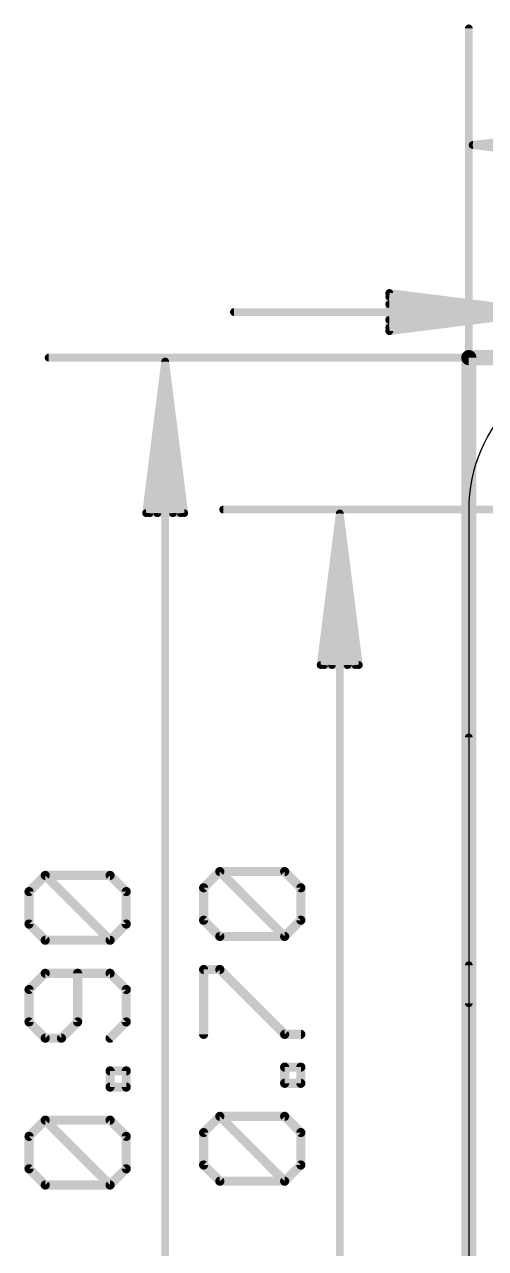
# Model space of a CAD drawing. Extents: x -7.4 to 58.7, y -8.7 to 28.8.
# Drawn here: x -7.43 to 0.28, y 7.96 to 28.43 of the extents above; entities that cross this region are included whole.
import ezdxf

# ---------------------------------------------------------------- set-up
doc = ezdxf.new("R2010")
doc.units = 0
for name, color, linetype in [('1', 12, 'CONTINUOUS'), ('16', 132, 'CONTINUOUS'), ('20', 53, 'CONTINUOUS'), ('47', 253, 'CONTINUOUS')]:
    doc.layers.add(name, color=color, linetype=linetype)

msp = doc.modelspace()

# ---------------------------------------------------------------- linework, layer by layer
at = {"layer": '1', "const_width": 0.254}
for points in [[(0, 22.86), (0, 0)], [(50.8, 22.86), (0, 22.86)]]:
    msp.add_lwpolyline(points, dxfattribs=at)
at = {"layer": '1', "const_width": 0.127}
for points in [[(0.0635, 22.86, 1), (-0.0635, 22.86)], [(0, 22.9235, 1), (0, 22.7965)]]:
    msp.add_lwpolyline(points, format="xyb", dxfattribs=at)
at = {"layer": '16', "const_width": 0.254}
for points in [[(0, 22.86), (0, 0)], [(50.8, 22.86), (0, 22.86)]]:
    msp.add_lwpolyline(points, dxfattribs=at)
at = {"layer": '16', "const_width": 0.127}
for points in [[(0.0635, 22.86, 1), (-0.0635, 22.86)], [(0, 22.9235, 1), (0, 22.7965)]]:
    msp.add_lwpolyline(points, format="xyb", dxfattribs=at)
at = {"layer": '20'}
msp.add_line((0, 20.32), (0, 2.54), dxfattribs=at)
msp.add_arc((2.54, 20.32), 2.54, 90, 180, dxfattribs=at)
at = {"layer": '47'}
for points, const_width in [([(0, 12.065), (0, 28.366)], 0.13), ([(0.065, 26.416), (2.6, 26.7352)], 0.13), ([(0.065, 26.416), (2.6, 26.676)], 0.13), ([(0.065, 26.416), (2.6, 26.546)], 0.13), ([(0.065, 26.416), (37.908, 26.416)], 0.13), ([(2.6, 26.0968), (0.065, 26.416)], 0.13), ([(2.6, 26.286), (0.065, 26.416)], 0.13), ([(2.6, 26.156), (0.065, 26.416)], 0.13), ([(1.205, 23.622), (-1.33, 23.9412)], 0.13), ([(-1.33, 23.9412), (-1.33, 23.3028)], 0.13), ([(1.205, 23.622), (-1.33, 23.882)], 0.13), ([(1.205, 23.622), (-1.33, 23.752)], 0.13), ([(1.205, 23.622), (-3.93, 23.622)], 0.13), ([(-1.33, 23.3028), (1.205, 23.622)], 0.13), ([(-1.33, 23.492), (1.205, 23.622)], 0.13), ([(-1.33, 23.362), (1.205, 23.622)], 0.13), ([(14.732, 22.86), (-7.03, 22.86)], 0.13), ([(-5.08, 22.795), (-5.3992, 20.26)], 0.13), ([(-5.08, 22.795), (-5.34, 20.26)], 0.13), ([(-5.08, 22.795), (-5.21, 20.26)], 0.13), ([(-5.08, 0.065), (-5.08, 22.795)], 0.13), ([(-4.7608, 20.26), (-5.08, 22.795)], 0.13), ([(-4.95, 20.26), (-5.08, 22.795)], 0.13), ([(-4.82, 20.26), (-5.08, 22.795)], 0.13), ([(-5.3992, 20.26), (-4.7608, 20.26)], 0.13), ([(2.413, 20.32), (-4.109, 20.32)], 0.13), ([(-2.159, 20.255), (-2.4782, 17.72)], 0.13), ([(-2.159, 20.255), (-2.419, 17.72)], 0.13), ([(-2.159, 20.255), (-2.289, 17.72)], 0.13), ([(-2.159, 2.732), (-2.159, 20.255)], 0.13), ([(-1.8398, 17.72), (-2.159, 20.255)], 0.13), ([(-2.029, 17.72), (-2.159, 20.255)], 0.13), ([(-1.899, 17.72), (-2.159, 20.255)], 0.13), ([(-2.4782, 17.72), (-1.8398, 17.72)], 0.13), ([(0, 16.51), (0, -4.744)], 0.13), ([(-4.4367, 13.9947), (-4.1655, 14.2659)], 0.1524), ([(-4.1655, 14.2659), (-3.0809, 14.2659)], 0.1524), ([(-3.0809, 13.1812), (-4.1655, 14.2659)], 0.1524), ([(-3.0809, 14.2659), (-2.8097, 13.9947)], 0.1524), ([(-7.3577, 13.9312), (-7.0865, 14.2024)], 0.1524), ([(-7.0865, 14.2024), (-6.0019, 14.2024)], 0.1524), ([(-6.0019, 13.1177), (-7.0865, 14.2024)], 0.1524), ([(-6.0019, 14.2024), (-5.7307, 13.9312)], 0.1524), ([(-7.3577, 13.3889), (-7.3577, 13.9312)], 0.1524), ([(-5.7307, 13.9312), (-5.7307, 13.3889)], 0.1524), ([(-4.4367, 13.4524), (-4.4367, 13.9947)], 0.1524), ([(-2.8097, 13.9947), (-2.8097, 13.4524)], 0.1524), ([(-4.1655, 13.1812), (-4.4367, 13.4524)], 0.1524), ([(-2.8097, 13.4524), (-3.0809, 13.1812)], 0.1524), ([(-7.0865, 13.1177), (-7.3577, 13.3889)], 0.1524), ([(-5.7307, 13.3889), (-6.0019, 13.1177)], 0.1524), ([(-6.0019, 13.1177), (-7.0865, 13.1177)], 0.1524), ([(-3.0809, 13.1812), (-4.1655, 13.1812)], 0.1524), ([(-4.4367, 11.544), (-4.4367, 12.6287)], 0.1524), ([(-4.4367, 12.6287), (-4.1655, 12.6287)], 0.1524), ([(-4.1655, 12.6287), (-3.0809, 11.544)], 0.1524), ([(0, 12.7), (0, -8.681)], 0.13), ([(-7.0865, 12.5652), (-7.3577, 12.294)], 0.1524), ([(-6.0019, 12.5652), (-7.0865, 12.5652)], 0.1524), ([(-6.5442, 11.7517), (-6.5442, 12.5652)], 0.1524), ([(-5.7307, 12.294), (-6.0019, 12.5652)], 0.1524), ([(-7.3577, 12.294), (-7.3577, 11.7517)], 0.1524), ([(-5.7307, 11.7517), (-5.7307, 12.294)], 0.1524), ([(-7.3577, 11.7517), (-7.0865, 11.4805)], 0.1524), ([(-6.8154, 11.4805), (-6.5442, 11.7517)], 0.1524), ([(-6.0019, 11.4805), (-5.7307, 11.7517)], 0.1524), ([(-7.0865, 11.4805), (-6.8154, 11.4805)], 0.1524), ([(-3.0809, 11.544), (-2.8097, 11.544)], 0.1524), ([(-3.0809, 10.7255), (-3.0809, 10.9966)], 0.1524), ([(-3.0809, 10.9966), (-2.8097, 10.9966)], 0.1524), ([(-2.8097, 10.9966), (-2.8097, 10.7255)], 0.1524), ([(-6.0019, 10.662), (-6.0019, 10.9331)], 0.1524), ([(-6.0019, 10.9331), (-5.7307, 10.9331)], 0.1524), ([(-5.7307, 10.9331), (-5.7307, 10.662)], 0.1524), ([(-5.7307, 10.662), (-6.0019, 10.662)], 0.1524), ([(-2.8097, 10.7255), (-3.0809, 10.7255)], 0.1524), ([(-4.4367, 9.9018), (-4.1655, 10.173)], 0.1524), ([(-4.1655, 10.173), (-3.0809, 10.173)], 0.1524), ([(-3.0809, 9.0883), (-4.1655, 10.173)], 0.1524), ([(-3.0809, 10.173), (-2.8097, 9.9018)], 0.1524), ([(-7.3577, 9.8383), (-7.0865, 10.1095)], 0.1524), ([(-7.0865, 10.1095), (-6.0019, 10.1095)], 0.1524), ([(-6.0019, 9.0248), (-7.0865, 10.1095)], 0.1524), ([(-6.0019, 10.1095), (-5.7307, 9.8383)], 0.1524), ([(-7.3577, 9.296), (-7.3577, 9.8383)], 0.1524), ([(-5.7307, 9.8383), (-5.7307, 9.296)], 0.1524), ([(-4.4367, 9.3595), (-4.4367, 9.9018)], 0.1524), ([(-2.8097, 9.9018), (-2.8097, 9.3595)], 0.1524), ([(-4.1655, 9.0883), (-4.4367, 9.3595)], 0.1524), ([(-2.8097, 9.3595), (-3.0809, 9.0883)], 0.1524), ([(-7.0865, 9.0248), (-7.3577, 9.296)], 0.1524), ([(-5.7307, 9.296), (-6.0019, 9.0248)], 0.1524), ([(-6.0019, 9.0248), (-7.0865, 9.0248)], 0.1524), ([(-3.0809, 9.0883), (-4.1655, 9.0883)], 0.1524)]:
    msp.add_lwpolyline(points, dxfattribs=dict(at, const_width=const_width))
for points, const_width in [([(0.0325, 28.366, 1), (-0.0325, 28.366)], 0.065), ([(0.065, 26.4485, 1), (0.065, 26.3835)], 0.065), ([(0.0691, 26.4482, 1), (0.0609, 26.3838)], 0.065), ([(0.0633, 26.4485, 1), (0.0667, 26.3835)], 0.065), ([(0.0667, 26.4485, 1), (0.0633, 26.3835)], 0.065), ([(0.0683, 26.4483, 1), (0.0617, 26.3837)], 0.065), ([(0.0617, 26.4483, 1), (0.0683, 26.3837)], 0.065), ([(0.0609, 26.4482, 1), (0.0691, 26.3838)], 0.065), ([(-1.3259, 23.9735, 1), (-1.3341, 23.909)], 0.065), ([(-1.2975, 23.9412, 1), (-1.3625, 23.9412)], 0.065), ([(-1.3267, 23.9143, 1), (-1.3333, 23.8497)], 0.065), ([(-1.3283, 23.7845, 1), (-1.3317, 23.7195)], 0.065), ([(-3.93, 23.6545, 1), (-3.93, 23.5895)], 0.065), ([(-1.3317, 23.5245, 1), (-1.3283, 23.4595)], 0.065), ([(-1.3333, 23.3943, 1), (-1.3267, 23.3297)], 0.065), ([(-1.3341, 23.335, 1), (-1.3259, 23.2705)], 0.065), ([(-1.3625, 23.3028, 1), (-1.2975, 23.3028)], 0.065), ([(-7.03, 22.8925, 1), (-7.03, 22.8275)], 0.065), ([(-5.0475, 22.795, 1), (-5.1125, 22.795)], 0.065), ([(-5.0478, 22.7991, 1), (-5.1122, 22.7909)], 0.065), ([(-5.0475, 22.7933, 1), (-5.1125, 22.7967)], 0.065), ([(-5.0475, 22.7967, 1), (-5.1125, 22.7933)], 0.065), ([(-5.0477, 22.7983, 1), (-5.1123, 22.7917)], 0.065), ([(-5.0477, 22.7917, 1), (-5.1123, 22.7983)], 0.065), ([(-5.0478, 22.7909, 1), (-5.1122, 22.7991)], 0.065), ([(-5.4315, 20.2641, 1), (-5.367, 20.2559)], 0.065), ([(-5.3992, 20.2925, 1), (-5.3992, 20.2275)], 0.065), ([(-5.3723, 20.2633, 1), (-5.3077, 20.2567)], 0.065), ([(-5.2425, 20.2617, 1), (-5.1775, 20.2583)], 0.065), ([(-4.9825, 20.2583, 1), (-4.9175, 20.2617)], 0.065), ([(-4.8523, 20.2567, 1), (-4.7877, 20.2633)], 0.065), ([(-4.793, 20.2559, 1), (-4.7285, 20.2641)], 0.065), ([(-4.7608, 20.2275, 1), (-4.7608, 20.2925)], 0.065), ([(-4.109, 20.3525, 1), (-4.109, 20.2875)], 0.065), ([(-2.1265, 20.255, 1), (-2.1915, 20.255)], 0.065), ([(-2.1268, 20.2591, 1), (-2.1912, 20.2509)], 0.065), ([(-2.1265, 20.2533, 1), (-2.1915, 20.2567)], 0.065), ([(-2.1265, 20.2567, 1), (-2.1915, 20.2533)], 0.065), ([(-2.1267, 20.2583, 1), (-2.1913, 20.2517)], 0.065), ([(-2.1267, 20.2517, 1), (-2.1913, 20.2583)], 0.065), ([(-2.1268, 20.2509, 1), (-2.1912, 20.2591)], 0.065), ([(-2.5105, 17.7241, 1), (-2.446, 17.7159)], 0.065), ([(-2.4782, 17.7525, 1), (-2.4782, 17.6875)], 0.065), ([(-2.4513, 17.7233, 1), (-2.3867, 17.7167)], 0.065), ([(-2.3215, 17.7217, 1), (-2.2565, 17.7183)], 0.065), ([(-2.0615, 17.7183, 1), (-1.9965, 17.7217)], 0.065), ([(-1.9313, 17.7167, 1), (-1.8667, 17.7233)], 0.065), ([(-1.872, 17.7159, 1), (-1.8075, 17.7241)], 0.065), ([(-1.8398, 17.6875, 1), (-1.8398, 17.7525)], 0.065), ([(0.0325, 16.51, 1), (-0.0325, 16.51)], 0.065), ([(-4.1386, 14.2928, 1), (-4.1925, 14.2389)], 0.0762), ([(-4.1655, 14.304, 1), (-4.1655, 14.2278)], 0.0762), ([(-4.1386, 14.2389, 1), (-4.1925, 14.2928)], 0.0762), ([(-3.0539, 14.2928, 1), (-3.1078, 14.2389)], 0.0762), ([(-3.0809, 14.2278, 1), (-3.0809, 14.304)], 0.0762), ([(-7.0596, 14.2293, 1), (-7.1135, 14.1754)], 0.0762), ([(-7.0865, 14.2405, 1), (-7.0865, 14.1643)], 0.0762), ([(-7.0596, 14.1754, 1), (-7.1135, 14.2293)], 0.0762), ([(-5.9749, 14.2293, 1), (-6.0288, 14.1754)], 0.0762), ([(-6.0019, 14.1643, 1), (-6.0019, 14.2405)], 0.0762), ([(-7.3196, 13.9312, 1), (-7.3958, 13.9312)], 0.0762), ([(-7.3846, 13.9581, 1), (-7.3307, 13.9043)], 0.0762), ([(-5.6926, 13.9312, 1), (-5.7688, 13.9312)], 0.0762), ([(-5.7576, 13.9043, 1), (-5.7038, 13.9581)], 0.0762), ([(-4.3986, 13.9947, 1), (-4.4748, 13.9947)], 0.0762), ([(-4.4636, 14.0216, 1), (-4.4097, 13.9678)], 0.0762), ([(-2.7716, 13.9947, 1), (-2.8478, 13.9947)], 0.0762), ([(-2.8366, 13.9678, 1), (-2.7828, 14.0216)], 0.0762), ([(-4.4097, 13.4793, 1), (-4.4636, 13.4254)], 0.0762), ([(-2.7828, 13.4254, 1), (-2.8366, 13.4793)], 0.0762), ([(-7.3307, 13.4158, 1), (-7.3846, 13.3619)], 0.0762), ([(-7.3958, 13.3889, 1), (-7.3196, 13.3889)], 0.0762), ([(-5.7688, 13.3889, 1), (-5.6926, 13.3889)], 0.0762), ([(-5.7038, 13.3619, 1), (-5.7576, 13.4158)], 0.0762), ([(-4.4748, 13.4524, 1), (-4.3986, 13.4524)], 0.0762), ([(-2.8478, 13.4524, 1), (-2.7716, 13.4524)], 0.0762), ([(-7.0865, 13.1558, 1), (-7.0865, 13.0796)], 0.0762), ([(-7.1135, 13.0908, 1), (-7.0596, 13.1446)], 0.0762), ([(-6.0288, 13.1446, 1), (-5.9749, 13.0908)], 0.0762), ([(-6.0288, 13.0908, 1), (-5.9749, 13.1446)], 0.0762), ([(-6.0019, 13.0796, 1), (-6.0019, 13.1558)], 0.0762), ([(-4.1655, 13.2193, 1), (-4.1655, 13.1431)], 0.0762), ([(-4.1925, 13.1543, 1), (-4.1386, 13.2081)], 0.0762), ([(-3.1078, 13.2081, 1), (-3.0539, 13.1543)], 0.0762), ([(-3.1078, 13.1543, 1), (-3.0539, 13.2081)], 0.0762), ([(-3.0809, 13.1431, 1), (-3.0809, 13.2193)], 0.0762), ([(-4.3986, 12.6287, 1), (-4.4748, 12.6287)], 0.0762), ([(-4.4367, 12.6668, 1), (-4.4367, 12.5906)], 0.0762), ([(-4.1386, 12.6556, 1), (-4.1925, 12.6018)], 0.0762), ([(-4.1655, 12.5906, 1), (-4.1655, 12.6668)], 0.0762), ([(0.0325, 12.7, 1), (-0.0325, 12.7)], 0.065), ([(-7.0865, 12.6033, 1), (-7.0865, 12.5271)], 0.0762), ([(-7.0596, 12.5383, 1), (-7.1135, 12.5921)], 0.0762), ([(-6.5061, 12.5652, 1), (-6.5823, 12.5652)], 0.0762), ([(-5.9749, 12.5921, 1), (-6.0288, 12.5383)], 0.0762), ([(-6.0019, 12.5271, 1), (-6.0019, 12.6033)], 0.0762), ([(-7.3196, 12.294, 1), (-7.3958, 12.294)], 0.0762), ([(-7.3846, 12.321, 1), (-7.3307, 12.2671)], 0.0762), ([(-5.6926, 12.294, 1), (-5.7688, 12.294)], 0.0762), ([(-5.7576, 12.2671, 1), (-5.7038, 12.321)], 0.0762), ([(-0.0325, 12.065, 1), (0.0325, 12.065)], 0.065), ([(-7.3958, 11.7517, 1), (-7.3196, 11.7517)], 0.0762), ([(-7.3307, 11.7786, 1), (-7.3846, 11.7248)], 0.0762), ([(-6.5823, 11.7517, 1), (-6.5061, 11.7517)], 0.0762), ([(-6.5173, 11.7248, 1), (-6.5711, 11.7786)], 0.0762), ([(-5.7688, 11.7517, 1), (-5.6926, 11.7517)], 0.0762), ([(-5.7038, 11.7248, 1), (-5.7576, 11.7786)], 0.0762), ([(-7.0865, 11.5186, 1), (-7.0865, 11.4424)], 0.0762), ([(-7.1135, 11.4536, 1), (-7.0596, 11.5075)], 0.0762), ([(-6.8423, 11.5075, 1), (-6.7884, 11.4536)], 0.0762), ([(-6.8154, 11.4424, 1), (-6.8154, 11.5186)], 0.0762), ([(-6.0288, 11.5075, 1), (-5.9749, 11.4536)], 0.0762), ([(-4.4748, 11.544, 1), (-4.3986, 11.544)], 0.0762), ([(-3.0809, 11.5821, 1), (-3.0809, 11.5059)], 0.0762), ([(-3.1078, 11.5171, 1), (-3.0539, 11.571)], 0.0762), ([(-2.8097, 11.5059, 1), (-2.8097, 11.5821)], 0.0762), ([(-3.0428, 10.9966, 1), (-3.119, 10.9966)], 0.0762), ([(-3.0809, 11.0347, 1), (-3.0809, 10.9585)], 0.0762), ([(-2.7716, 10.9966, 1), (-2.8478, 10.9966)], 0.0762), ([(-2.8097, 10.9585, 1), (-2.8097, 11.0347)], 0.0762), ([(-5.9638, 10.9331, 1), (-6.04, 10.9331)], 0.0762), ([(-6.0019, 10.9712, 1), (-6.0019, 10.895)], 0.0762), ([(-5.6926, 10.9331, 1), (-5.7688, 10.9331)], 0.0762), ([(-5.7307, 10.895, 1), (-5.7307, 10.9712)], 0.0762), ([(-6.0019, 10.7001, 1), (-6.0019, 10.6239)], 0.0762), ([(-6.04, 10.662, 1), (-5.9638, 10.662)], 0.0762), ([(-5.7688, 10.662, 1), (-5.6926, 10.662)], 0.0762), ([(-5.7307, 10.6239, 1), (-5.7307, 10.7001)], 0.0762), ([(-3.0809, 10.7636, 1), (-3.0809, 10.6874)], 0.0762), ([(-3.119, 10.7255, 1), (-3.0428, 10.7255)], 0.0762), ([(-2.8478, 10.7255, 1), (-2.7716, 10.7255)], 0.0762), ([(-2.8097, 10.6874, 1), (-2.8097, 10.7636)], 0.0762), ([(-4.1386, 10.1999, 1), (-4.1925, 10.146)], 0.0762), ([(-4.1655, 10.2111, 1), (-4.1655, 10.1349)], 0.0762), ([(-4.1386, 10.146, 1), (-4.1925, 10.1999)], 0.0762), ([(-3.0539, 10.1999, 1), (-3.1078, 10.146)], 0.0762), ([(-3.0809, 10.1349, 1), (-3.0809, 10.2111)], 0.0762), ([(-7.0596, 10.1364, 1), (-7.1135, 10.0825)], 0.0762), ([(-7.0865, 10.1476, 1), (-7.0865, 10.0714)], 0.0762), ([(-7.0596, 10.0825, 1), (-7.1135, 10.1364)], 0.0762), ([(-5.9749, 10.1364, 1), (-6.0288, 10.0825)], 0.0762), ([(-6.0019, 10.0714, 1), (-6.0019, 10.1476)], 0.0762), ([(-7.3196, 9.8383, 1), (-7.3958, 9.8383)], 0.0762), ([(-7.3846, 9.8652, 1), (-7.3307, 9.8114)], 0.0762), ([(-5.6926, 9.8383, 1), (-5.7688, 9.8383)], 0.0762), ([(-5.7576, 9.8114, 1), (-5.7038, 9.8652)], 0.0762), ([(-4.3986, 9.9018, 1), (-4.4748, 9.9018)], 0.0762), ([(-4.4636, 9.9287, 1), (-4.4097, 9.8749)], 0.0762), ([(-2.7716, 9.9018, 1), (-2.8478, 9.9018)], 0.0762), ([(-2.8366, 9.8749, 1), (-2.7828, 9.9287)], 0.0762), ([(-4.4097, 9.3864, 1), (-4.4636, 9.3325)], 0.0762), ([(-2.7828, 9.3325, 1), (-2.8366, 9.3864)], 0.0762), ([(-7.3307, 9.3229, 1), (-7.3846, 9.269)], 0.0762), ([(-7.3958, 9.296, 1), (-7.3196, 9.296)], 0.0762), ([(-5.7688, 9.296, 1), (-5.6926, 9.296)], 0.0762), ([(-5.7038, 9.269, 1), (-5.7576, 9.3229)], 0.0762), ([(-4.4748, 9.3595, 1), (-4.3986, 9.3595)], 0.0762), ([(-2.8478, 9.3595, 1), (-2.7716, 9.3595)], 0.0762), ([(-7.0865, 9.0629, 1), (-7.0865, 8.9867)], 0.0762), ([(-7.1135, 8.9979, 1), (-7.0596, 9.0518)], 0.0762), ([(-6.0288, 9.0518, 1), (-5.9749, 8.9979)], 0.0762), ([(-6.0288, 8.9979, 1), (-5.9749, 9.0518)], 0.0762), ([(-6.0019, 8.9867, 1), (-6.0019, 9.0629)], 0.0762), ([(-4.1655, 9.1264, 1), (-4.1655, 9.0502)], 0.0762), ([(-4.1925, 9.0614, 1), (-4.1386, 9.1153)], 0.0762), ([(-3.1078, 9.1153, 1), (-3.0539, 9.0614)], 0.0762), ([(-3.1078, 9.0614, 1), (-3.0539, 9.1153)], 0.0762), ([(-3.0809, 9.0502, 1), (-3.0809, 9.1264)], 0.0762)]:
    msp.add_lwpolyline(points, format="xyb", dxfattribs=dict(at, const_width=const_width))

doc.saveas('drawing.dxf')
